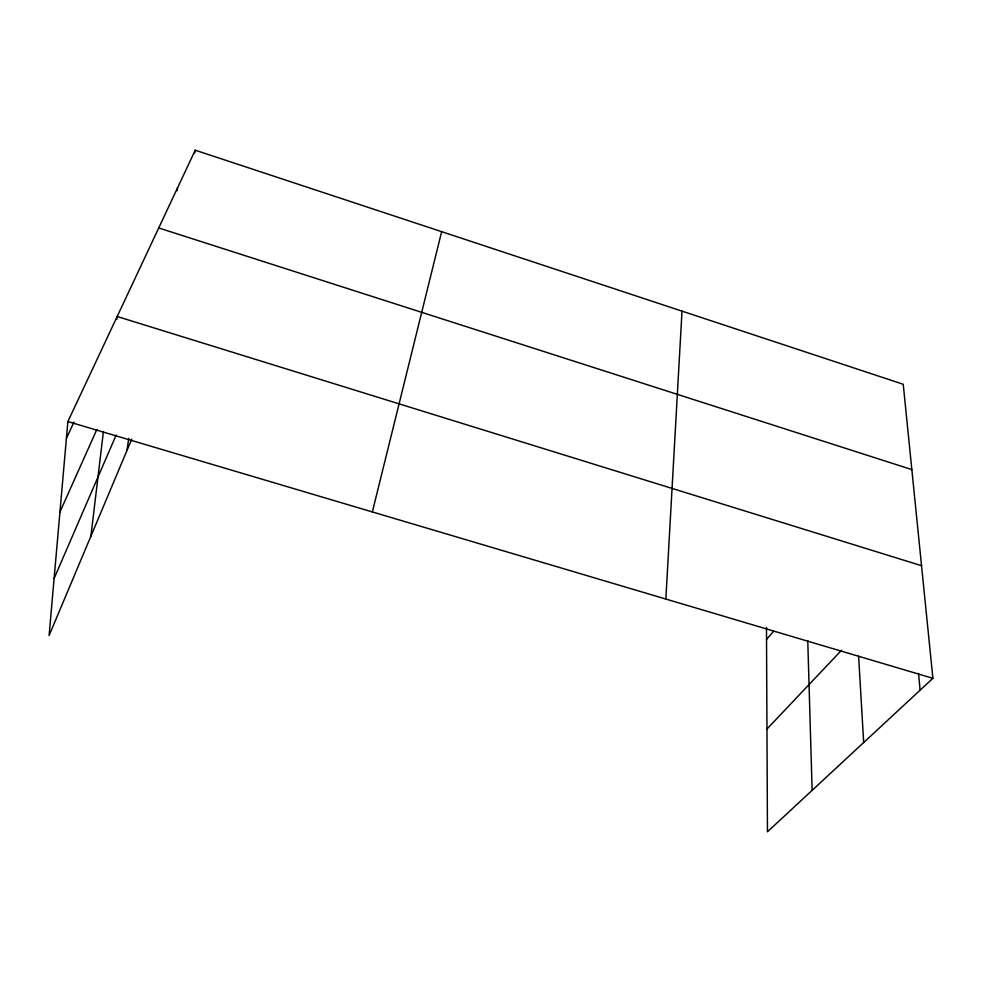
<?xml version="1.0" encoding="UTF-8"?>
<svg xmlns="http://www.w3.org/2000/svg" width="982" height="982" viewBox="0 0 982 982"><rect width="100%" height="100%" fill="white"/><g stroke="black" fill="none" stroke-linecap="round" stroke-linejoin="round"><path stroke-width="1.47" d="M665.845 599.045L682.011 311.134M766.476 627.621L767.458 831.803L932.9 678.317L903.231 384.269L195.222 150.197L67.881 421.56L49.1 635.538L131.748 439.138M90.896 536.233L103.429 431.466M116.833 319.346L117.177 316.511L921.533 565.693M126.997 450.431L128.728 438.353M177.116 190.704L177.546 187.857M194.767 153.02L195.222 150.197M372.362 511.929L441.642 231.666M54.108 578.496L116.134 435.087M59.951 511.99L96.862 429.453M66.408 438.365L73.981 422.076M766.537 639.478L773.509 631.328M766.967 729.037L841.549 650.219M67.881 421.56L932.9 678.317M158.728 227.959L911.836 469.592M918.551 673.443L920.109 690.186M858.612 656.209L863.681 742.539M807.756 640.534L812.126 790.363"/></g></svg>
